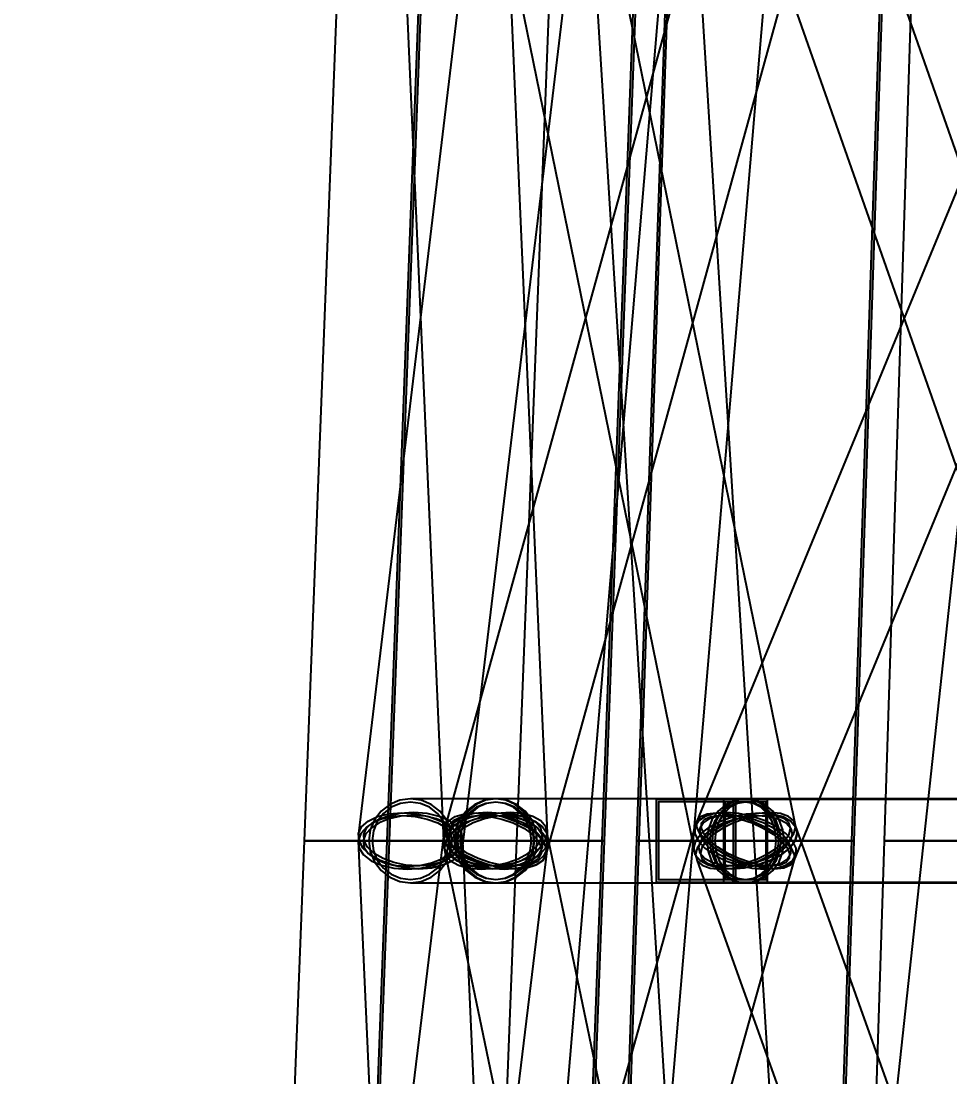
# Model space of a CAD drawing. Header units: millimetres. Extents: x -123812 to 252100, y -3000 to 639000.
# Drawn here: x -13997 to -9498, y 413857 to 418969 of the extents above; entities that cross this region are included whole.
import ezdxf

# ---------------------------------------------------------------- set-up
doc = ezdxf.new("R2010")
doc.units = ezdxf.units.MM
doc.layers.add('D-STR-DIM', color=7, linetype='Continuous', lineweight=13)
doc.layers.add('D-STR-STRC', color=7, linetype='Continuous', lineweight=25)
doc.styles.add('OpenSansCondensed-Light', font='OpenSansCondensed-Light.ttf')
doc.styles.add('TOWER_UNICODE', font='Arial Unicode.ttf')
doc.dimstyles.new('EZDXF', dxfattribs={"dimtxt": 0.25, "dimasz": 0.175, "dimexe": 0.375, "dimexo": 0.125, "dimgap": 0.1, "dimtad": 1, "dimlfac": 100, "dimzin": 12, "dimdsep": 46, "dimtxsty": 'OpenSansCondensed-Light', "dimblk": 'ARCHTICK', "dimcen": 2.5, "dimazin": 3, "dimtfac": 0.5, "dimtmove": 2, "dimatfit": 3})

# ---------------------------------------------------------------- blocks, each defined once
blk = doc.blocks.new('_ARCHTICK')
at = {"color": 0, "linetype": 'BYBLOCK', "const_width": 0.15}
blk.add_lwpolyline([(-0.5, -0.5), (0.5, 0.5)], dxfattribs=at)

msp = doc.modelspace()

# ---------------------------------------------------------------- linework, layer by layer
at = {"layer": 'D-STR-STRC'}
for points in [[(-8541.4, 425027.2), (-11246.2, 400027.2), (-11237.6, 400021.1), (-11212.4, 400013.7), (-11172.3, 400005.3), (-11120, 399996.5), (-11059.1, 399988), (-10993.7, 399980.3), (-10928.4, 399974), (-10867.4, 399969.4), (-10815.1, 399966.9), (-10775, 399966.6), (-10749.8, 399968.7), (-10741.2, 399972.8), (-8036.3, 424972.8)], [(-10404.9, 425021.1), (-12515, 400021.1), (-12506.4, 400013.7), (-12481.1, 400005.3), (-12440.9, 399996.5), (-12388.4, 399988), (-12327.4, 399980.3), (-12261.9, 399974), (-12196.4, 399969.4), (-12135.3, 399966.9), (-12082.9, 399966.6), (-12042.7, 399968.7), (-12017.4, 399972.8), (-12008.8, 399978.9), (-9898.6, 424978.9)], [(-11576.3, 424984.4), (-10020.1, 399984.4), (-10011.4, 399978.1), (-9986.1, 399973.3), (-9945.8, 399970.3), (-9893.3, 399969.4), (-9832.2, 399970.5), (-9766.6, 399973.7), (-9700.9, 399978.6), (-9639.8, 399985), (-9587.3, 399992.4), (-9547, 400000.4), (-9521.7, 400008.3), (-9513, 400015.6), (-11069.3, 425015.6)], [(-10565, 420067.6), (-11943.3, 415067.6), (-11943.3, 415035), (-11926.7, 415000), (-11894.5, 414965), (-11848.9, 414932.4), (-11793.1, 414904.4), (-11730.9, 414883), (-11666.4, 414869.5), (-11604.1, 414864.8), (-11548.2, 414869.5), (-11502.6, 414883), (-11470.3, 414904.4), (-11453.6, 414932.4), (-10075.3, 419932.4)], [(-8661.7, 420095.6), (-10723.8, 415095.6), (-10725.1, 415067.6), (-10710.2, 415035), (-10680.2, 415000), (-10637.1, 414965), (-10583.9, 414932.4), (-10524.2, 414904.4), (-10462.1, 414883), (-10401.8, 414869.5), (-10347.4, 414864.8), (-10302.6, 414869.5), (-10270.5, 414883), (-10253.2, 414904.4), (-8191, 419904.4)], [(-10554.1, 419904.4), (-8797.8, 414904.4), (-8773.3, 414883), (-8734.5, 414869.5), (-8684.1, 414864.8), (-8625.4, 414869.5), (-8562.6, 414883), (-8499.9, 414904.4), (-8441.6, 414932.4), (-8391.5, 414965), (-8353.2, 415000), (-8329.3, 415035), (-8321.3, 415067.6), (-8329.9, 415095.6), (-10086.2, 420095.6)], [(-11762.1, 420035), (-12362.6, 415035), (-12360.4, 415000), (-12341.3, 414965), (-12306.5, 414932.4), (-12258.3, 414904.4), (-12200.2, 414883), (-12135.9, 414869.5), (-12070, 414864.8), (-12006.9, 414869.5), (-11950.9, 414883), (-11905.8, 414904.4), (-11874.6, 414932.4), (-11859.7, 414965), (-11259.2, 419965)], [(-11760.7, 419965), (-10738.6, 414965), (-10731.5, 414932.4), (-10707.8, 414904.4), (-10669.2, 414883), (-10618.3, 414869.5), (-10558.5, 414864.8), (-10493.9, 414869.5), (-10429, 414883), (-10368.2, 414904.4), (-10315.5, 414932.4), (-10274.6, 414965), (-10248.3, 415000), (-10238.4, 415035), (-11260.5, 420035)], [(-12170.1, 420000), (-11951.8, 415000), (-11947.1, 414965), (-11925.3, 414932.4), (-11888.2, 414904.4), (-11838.1, 414883), (-11778.4, 414869.5), (-11713.4, 414864.8), (-11647.3, 414869.5), (-11584.7, 414883), (-11529.8, 414904.4), (-11486.5, 414932.4), (-11457.5, 414965), (-11445, 415000), (-11663.3, 420000)], [(-8563.8, 415203.2), (-10488.5, 415203.2), (-10530.3, 415196.3), (-10569.1, 415176), (-10602.5, 415143.7), (-10628.1, 415101.6), (-10644.2, 415052.6), (-10649.7, 415000), (-10644.2, 414947.4), (-10628.1, 414898.4), (-10602.5, 414856.3), (-10569.1, 414824), (-10530.3, 414803.7), (-10488.5, 414796.8), (-8563.8, 414796.8)], [(-8563.8, 415203.2), (-10488.5, 415203.2), (-10530.3, 415196.3), (-10569.1, 415176), (-10602.5, 415143.7), (-10628.1, 415101.6), (-10644.2, 415052.6), (-10649.7, 415000), (-10644.2, 414947.4), (-10628.1, 414898.4), (-10602.5, 414856.3), (-10569.1, 414824), (-10530.3, 414803.7), (-10488.5, 414796.8), (-8563.8, 414796.8)], [(-12054.2, 409964.6), (-11447, 414964.6), (-11449.1, 415000), (-11468.1, 415035.4), (-11502.8, 415068.4), (-11550.9, 415096.7), (-11609, 415118.4), (-11673.2, 415132), (-11739.1, 415136.7), (-11802.3, 415132), (-11858.4, 415118.4), (-11903.5, 415096.7), (-11934.7, 415068.4), (-11949.8, 415035.4), (-12557, 410035.4)], [(-11632.9, 410000), (-11857.7, 415000), (-11862.5, 415035.4), (-11884.1, 415068.4), (-11921.3, 415096.7), (-11971.4, 415118.4), (-12031, 415132), (-12096, 415136.7), (-12162.1, 415132), (-12224.7, 415118.4), (-12279.6, 415096.7), (-12323, 415068.4), (-12351.9, 415035.4), (-12364.5, 415000), (-12139.6, 410000)], [(-11641.6, 409931.6), (-10243.9, 414931.6), (-10243.7, 414964.6), (-10260.2, 415000), (-10292.2, 415035.4), (-10337.6, 415068.4), (-10393.3, 415096.7), (-10455.5, 415118.4), (-10519.9, 415132), (-10582.2, 415136.7), (-10638.2, 415132), (-10683.9, 415118.4), (-10716.3, 415096.7), (-10733.2, 415068.4), (-12130.9, 410068.4)], [(-10406.9, 410035.4), (-11448.4, 415035.4), (-11455.6, 415068.4), (-11479.3, 415096.7), (-11517.9, 415118.4), (-11568.8, 415132), (-11628.6, 415136.7), (-11693.1, 415132), (-11758, 415118.4), (-11818.8, 415096.7), (-11871.5, 415068.4), (-11912.3, 415035.4), (-11938.5, 415000), (-11948.4, 414964.6), (-10906.9, 409964.6)], [(-8467.8, 410096.7), (-10255, 415096.7), (-10279.5, 415118.4), (-10318.3, 415132), (-10368.7, 415136.7), (-10427.3, 415132), (-10490, 415118.4), (-10552.6, 415096.7), (-10610.9, 415068.4), (-10660.8, 415035.4), (-10699, 415000), (-10722.9, 414964.6), (-10730.7, 414931.6), (-10722.1, 414903.3), (-8934.9, 409903.3)]]:
    msp.add_lwpolyline(points, dxfattribs=at)
for points in [[(-12626.8, 415000), (-11595.4, 415000), (-11401.4, 420000), (-12431.9, 420000)], [(-12225.4, 415000), (-11171.5, 415000), (-10984.8, 420000), (-12036.4, 420000)], [(-12214.1, 415000), (-11182.7, 415000), (-10995.4, 420000), (-12025.9, 420000)], [(-11015.5, 415000), (-9961.6, 415000), (-9794.4, 420000), (-10845.9, 420000)], [(-11004.2, 415000), (-9972.8, 415000), (-9804.9, 420000), (-10835.4, 420000)], [(-9817.4, 415000), (-8763.5, 415000), (-8606, 420000), (-9657.5, 420000)], [(-12312.6, 415000), (-12305.7, 414947.4), (-12285.6, 414898.4), (-12253.6, 414856.3), (-12211.8, 414824), (-12163.3, 414803.7), (-12111.1, 414796.8), (-11698.4, 414796.8), (-11646.3, 414803.7), (-11597.7, 414824), (-11556, 414856.3), (-11524, 414898.4), (-11503.8, 414947.4), (-11497, 415000), (-11503.8, 415052.6), (-11524, 415101.6), (-11556, 415143.7), (-11597.7, 415176), (-11646.3, 415196.3), (-11698.4, 415203.2), (-12111.1, 415203.2), (-12163.3, 415196.3), (-12211.8, 415176), (-12253.6, 415143.7), (-12285.6, 415101.6), (-12305.7, 415052.6)], [(-12312.6, 415000), (-12305.7, 414947.4), (-12285.6, 414898.4), (-12253.6, 414856.3), (-12211.8, 414824), (-12163.3, 414803.7), (-12111.1, 414796.8), (-12059, 414803.7), (-12010.4, 414824), (-11968.7, 414856.3), (-11936.6, 414898.4), (-11916.5, 414947.4), (-11909.6, 415000), (-11916.5, 415052.6), (-11936.6, 415101.6), (-11968.7, 415143.7), (-12010.4, 415176), (-12059, 415196.3), (-12111.1, 415203.2), (-12163.3, 415196.3), (-12211.8, 415176), (-12253.6, 415143.7), (-12285.6, 415101.6), (-12305.7, 415052.6)], [(-12312.6, 415000), (-12305.7, 414947.4), (-12285.6, 414898.4), (-12253.6, 414856.3), (-12211.8, 414824), (-12163.3, 414803.7), (-12111.1, 414796.8), (-11698.4, 414796.8), (-11646.3, 414803.7), (-11597.7, 414824), (-11556, 414856.3), (-11524, 414898.4), (-11503.8, 414947.4), (-11497, 415000), (-11503.8, 415052.6), (-11524, 415101.6), (-11556, 415143.7), (-11597.7, 415176), (-11646.3, 415196.3), (-11698.4, 415203.2), (-12111.1, 415203.2), (-12163.3, 415196.3), (-12211.8, 415176), (-12253.6, 415143.7), (-12285.6, 415101.6), (-12305.7, 415052.6)], [(-12312.6, 415000), (-12305.7, 414947.4), (-12285.6, 414898.4), (-12253.6, 414856.3), (-12211.8, 414824), (-12163.3, 414803.7), (-12111.1, 414796.8), (-12059, 414803.7), (-12010.4, 414824), (-11968.7, 414856.3), (-11936.6, 414898.4), (-11916.5, 414947.4), (-11909.6, 415000), (-11916.5, 415052.6), (-11936.6, 415101.6), (-11968.7, 415143.7), (-12010.4, 415176), (-12059, 415196.3), (-12111.1, 415203.2), (-12163.3, 415196.3), (-12211.8, 415176), (-12253.6, 415143.7), (-12285.6, 415101.6), (-12305.7, 415052.6)], [(-12296.7, 415000), (-12290.4, 414951.5), (-12271.8, 414906.4), (-12242.3, 414867.6), (-12203.9, 414837.9), (-12159.1, 414819.2), (-12111.1, 414812.8), (-12063.1, 414819.2), (-12018.3, 414837.9), (-11979.9, 414867.6), (-11950.4, 414906.4), (-11931.8, 414951.5), (-11925.5, 415000), (-11931.8, 415048.5), (-11950.4, 415093.6), (-11979.9, 415132.4), (-12018.3, 415162.1), (-12063.1, 415180.8), (-12111.1, 415187.2), (-12159.1, 415180.8), (-12203.9, 415162.1), (-12242.3, 415132.4), (-12271.8, 415093.6), (-12290.4, 415048.5)], [(-12296.7, 415000), (-12290.4, 414951.5), (-12271.8, 414906.4), (-12242.3, 414867.6), (-12203.9, 414837.9), (-12159.1, 414819.2), (-12111.1, 414812.8), (-12063.1, 414819.2), (-12018.3, 414837.9), (-11979.9, 414867.6), (-11950.4, 414906.4), (-11931.8, 414951.5), (-11925.5, 415000), (-11931.8, 415048.5), (-11950.4, 415093.6), (-11979.9, 415132.4), (-12018.3, 415162.1), (-12063.1, 415180.8), (-12111.1, 415187.2), (-12159.1, 415180.8), (-12203.9, 415162.1), (-12242.3, 415132.4), (-12271.8, 415093.6), (-12290.4, 415048.5)], [(-11899.9, 415000), (-11893, 414947.4), (-11872.9, 414898.4), (-11840.9, 414856.3), (-11799.2, 414824), (-11750.6, 414803.7), (-11698.4, 414796.8), (-11646.3, 414803.7), (-11597.7, 414824), (-11556, 414856.3), (-11524, 414898.4), (-11503.8, 414947.4), (-11497, 415000), (-11503.8, 415052.6), (-11524, 415101.6), (-11556, 415143.7), (-11597.7, 415176), (-11646.3, 415196.3), (-11698.4, 415203.2), (-11750.6, 415196.3), (-11799.2, 415176), (-11840.9, 415143.7), (-11872.9, 415101.6), (-11893, 415052.6)], [(-11899.9, 415000), (-11893, 414947.4), (-11872.9, 414898.4), (-11840.9, 414856.3), (-11799.2, 414824), (-11750.6, 414803.7), (-11698.4, 414796.8), (-11646.3, 414803.7), (-11597.7, 414824), (-11556, 414856.3), (-11524, 414898.4), (-11503.8, 414947.4), (-11497, 415000), (-11503.8, 415052.6), (-11524, 415101.6), (-11556, 415143.7), (-11597.7, 415176), (-11646.3, 415196.3), (-11698.4, 415203.2), (-11750.6, 415196.3), (-11799.2, 415176), (-11840.9, 415143.7), (-11872.9, 415101.6), (-11893, 415052.6)], [(-11886.2, 415000), (-11879.8, 414947.4), (-11861, 414898.4), (-11831.2, 414856.3), (-11792.3, 414824), (-11747, 414803.7), (-11698.4, 414796.8), (-10488.5, 414796.8), (-10439.9, 414803.7), (-10394.7, 414824), (-10355.8, 414856.3), (-10325.9, 414898.4), (-10307.2, 414947.4), (-10300.8, 415000), (-10307.2, 415052.6), (-10325.9, 415101.6), (-10355.8, 415143.7), (-10394.7, 415176), (-10439.9, 415196.3), (-10488.5, 415203.2), (-11698.4, 415203.2), (-11747, 415196.3), (-11792.3, 415176), (-11831.2, 415143.7), (-11861, 415101.6), (-11879.8, 415052.6)], [(-11886.2, 415000), (-11879.8, 414947.4), (-11861, 414898.4), (-11831.2, 414856.3), (-11792.3, 414824), (-11747, 414803.7), (-11698.4, 414796.8), (-11649.8, 414803.7), (-11604.6, 414824), (-11565.7, 414856.3), (-11535.9, 414898.4), (-11517.1, 414947.4), (-11510.7, 415000), (-11517.1, 415052.6), (-11535.9, 415101.6), (-11565.7, 415143.7), (-11604.6, 415176), (-11649.8, 415196.3), (-11698.4, 415203.2), (-11747, 415196.3), (-11792.3, 415176), (-11831.2, 415143.7), (-11861, 415101.6), (-11879.8, 415052.6)], [(-11886.2, 415000), (-11879.8, 414947.4), (-11861, 414898.4), (-11831.2, 414856.3), (-11792.3, 414824), (-11747, 414803.7), (-11698.4, 414796.8), (-10488.5, 414796.8), (-10439.9, 414803.7), (-10394.7, 414824), (-10355.8, 414856.3), (-10325.9, 414898.4), (-10307.2, 414947.4), (-10300.8, 415000), (-10307.2, 415052.6), (-10325.9, 415101.6), (-10355.8, 415143.7), (-10394.7, 415176), (-10439.9, 415196.3), (-10488.5, 415203.2), (-11698.4, 415203.2), (-11747, 415196.3), (-11792.3, 415176), (-11831.2, 415143.7), (-11861, 415101.6), (-11879.8, 415052.6)], [(-11886.2, 415000), (-11879.8, 414947.4), (-11861, 414898.4), (-11831.2, 414856.3), (-11792.3, 414824), (-11747, 414803.7), (-11698.4, 414796.8), (-11649.8, 414803.7), (-11604.6, 414824), (-11565.7, 414856.3), (-11535.9, 414898.4), (-11517.1, 414947.4), (-11510.7, 415000), (-11517.1, 415052.6), (-11535.9, 415101.6), (-11565.7, 415143.7), (-11604.6, 415176), (-11649.8, 415196.3), (-11698.4, 415203.2), (-11747, 415196.3), (-11792.3, 415176), (-11831.2, 415143.7), (-11861, 415101.6), (-11879.8, 415052.6)], [(-11884, 415000), (-11877.7, 414951.5), (-11859.2, 414906.4), (-11829.7, 414867.6), (-11791.2, 414837.9), (-11746.5, 414819.2), (-11698.4, 414812.8), (-11650.4, 414819.2), (-11605.6, 414837.9), (-11567.2, 414867.6), (-11537.7, 414906.4), (-11519.2, 414951.5), (-11512.8, 415000), (-11519.2, 415048.5), (-11537.7, 415093.6), (-11567.2, 415132.4), (-11605.6, 415162.1), (-11650.4, 415180.8), (-11698.4, 415187.2), (-11746.5, 415180.8), (-11791.2, 415162.1), (-11829.7, 415132.4), (-11859.2, 415093.6), (-11877.7, 415048.5)], [(-11884, 415000), (-11877.7, 414951.5), (-11859.2, 414906.4), (-11829.7, 414867.6), (-11791.2, 414837.9), (-11746.5, 414819.2), (-11698.4, 414812.8), (-11650.4, 414819.2), (-11605.6, 414837.9), (-11567.2, 414867.6), (-11537.7, 414906.4), (-11519.2, 414951.5), (-11512.8, 415000), (-11519.2, 415048.5), (-11537.7, 415093.6), (-11567.2, 415132.4), (-11605.6, 415162.1), (-11650.4, 415180.8), (-11698.4, 415187.2), (-11746.5, 415180.8), (-11791.2, 415162.1), (-11829.7, 415132.4), (-11859.2, 415093.6), (-11877.7, 415048.5)], [(-11871.4, 415000), (-11865.5, 414951.5), (-11848.2, 414906.4), (-11820.7, 414867.6), (-11784.9, 414837.9), (-11743.2, 414819.2), (-11698.4, 414812.8), (-11653.7, 414819.2), (-11612, 414837.9), (-11576.1, 414867.6), (-11548.7, 414906.4), (-11531.4, 414951.5), (-11525.5, 415000), (-11531.4, 415048.5), (-11548.7, 415093.6), (-11576.1, 415132.4), (-11612, 415162.1), (-11653.7, 415180.8), (-11698.4, 415187.2), (-11743.2, 415180.8), (-11784.9, 415162.1), (-11820.7, 415132.4), (-11848.2, 415093.6), (-11865.5, 415048.5)], [(-11871.4, 415000), (-11865.5, 414951.5), (-11848.2, 414906.4), (-11820.7, 414867.6), (-11784.9, 414837.9), (-11743.2, 414819.2), (-11698.4, 414812.8), (-11653.7, 414819.2), (-11612, 414837.9), (-11576.1, 414867.6), (-11548.7, 414906.4), (-11531.4, 414951.5), (-11525.5, 415000), (-11531.4, 415048.5), (-11548.7, 415093.6), (-11576.1, 415132.4), (-11612, 415162.1), (-11653.7, 415180.8), (-11698.4, 415187.2), (-11743.2, 415180.8), (-11784.9, 415162.1), (-11820.7, 415132.4), (-11848.2, 415093.6), (-11865.5, 415048.5)], [(-10920.9, 414800), (-9097.2, 414800), (-9097.2, 415200), (-10920.9, 415200)], [(-10534.5, 415200), (-10920.9, 415200), (-10920.9, 414800), (-10534.5, 414800)], [(-10920.9, 414800), (-9097.2, 414800), (-9097.2, 415200), (-10920.9, 415200)], [(-10534.5, 415200), (-10920.9, 415200), (-10920.9, 414800), (-10534.5, 414800)], [(-10546.1, 415188), (-10909.3, 415188), (-10909.3, 414812), (-10546.1, 414812)], [(-10546.1, 415188), (-10909.3, 415188), (-10909.3, 414812), (-10546.1, 414812)], [(-10676.3, 415000), (-10669.9, 414947.4), (-10651.1, 414898.4), (-10621.3, 414856.3), (-10582.4, 414824), (-10537.1, 414803.7), (-10488.5, 414796.8), (-10439.9, 414803.7), (-10394.7, 414824), (-10355.8, 414856.3), (-10325.9, 414898.4), (-10307.2, 414947.4), (-10300.8, 415000), (-10307.2, 415052.6), (-10325.9, 415101.6), (-10355.8, 415143.7), (-10394.7, 415176), (-10439.9, 415196.3), (-10488.5, 415203.2), (-10537.1, 415196.3), (-10582.4, 415176), (-10621.3, 415143.7), (-10651.1, 415101.6), (-10669.9, 415052.6)], [(-10676.3, 415000), (-10669.9, 414947.4), (-10651.1, 414898.4), (-10621.3, 414856.3), (-10582.4, 414824), (-10537.1, 414803.7), (-10488.5, 414796.8), (-10439.9, 414803.7), (-10394.7, 414824), (-10355.8, 414856.3), (-10325.9, 414898.4), (-10307.2, 414947.4), (-10300.8, 415000), (-10307.2, 415052.6), (-10325.9, 415101.6), (-10355.8, 415143.7), (-10394.7, 415176), (-10439.9, 415196.3), (-10488.5, 415203.2), (-10537.1, 415196.3), (-10582.4, 415176), (-10621.3, 415143.7), (-10651.1, 415101.6), (-10669.9, 415052.6)], [(-10661.5, 415000), (-10655.6, 414951.5), (-10638.3, 414906.4), (-10610.8, 414867.6), (-10575, 414837.9), (-10533.3, 414819.2), (-10488.5, 414812.8), (-10443.8, 414819.2), (-10402.1, 414837.9), (-10366.2, 414867.6), (-10338.8, 414906.4), (-10321.5, 414951.5), (-10315.6, 415000), (-10321.5, 415048.5), (-10338.8, 415093.6), (-10366.2, 415132.4), (-10402.1, 415162.1), (-10443.8, 415180.8), (-10488.5, 415187.2), (-10533.3, 415180.8), (-10575, 415162.1), (-10610.8, 415132.4), (-10638.3, 415093.6), (-10655.6, 415048.5)], [(-10661.5, 415000), (-10655.6, 414951.5), (-10638.3, 414906.4), (-10610.8, 414867.6), (-10575, 414837.9), (-10533.3, 414819.2), (-10488.5, 414812.8), (-10443.8, 414819.2), (-10402.1, 414837.9), (-10366.2, 414867.6), (-10338.8, 414906.4), (-10321.5, 414951.5), (-10315.6, 415000), (-10321.5, 415048.5), (-10338.8, 415093.6), (-10366.2, 415132.4), (-10402.1, 415162.1), (-10443.8, 415180.8), (-10488.5, 415187.2), (-10533.3, 415180.8), (-10575, 415162.1), (-10610.8, 415132.4), (-10638.3, 415093.6), (-10655.6, 415048.5)], [(-10649.7, 415000), (-10644.2, 414947.4), (-10628.1, 414898.4), (-10602.5, 414856.3), (-10569.1, 414824), (-10530.3, 414803.7), (-10488.5, 414796.8), (-10446.8, 414803.7), (-10407.9, 414824), (-10374.5, 414856.3), (-10348.9, 414898.4), (-10332.8, 414947.4), (-10327.3, 415000), (-10332.8, 415052.6), (-10348.9, 415101.6), (-10374.5, 415143.7), (-10407.9, 415176), (-10446.8, 415196.3), (-10488.5, 415203.2), (-10530.3, 415196.3), (-10569.1, 415176), (-10602.5, 415143.7), (-10628.1, 415101.6), (-10644.2, 415052.6)], [(-10649.7, 415000), (-10644.2, 414947.4), (-10628.1, 414898.4), (-10602.5, 414856.3), (-10569.1, 414824), (-10530.3, 414803.7), (-10488.5, 414796.8), (-10446.8, 414803.7), (-10407.9, 414824), (-10374.5, 414856.3), (-10348.9, 414898.4), (-10332.8, 414947.4), (-10327.3, 415000), (-10332.8, 415052.6), (-10348.9, 415101.6), (-10374.5, 415143.7), (-10407.9, 415176), (-10446.8, 415196.3), (-10488.5, 415203.2), (-10530.3, 415196.3), (-10569.1, 415176), (-10602.5, 415143.7), (-10628.1, 415101.6), (-10644.2, 415052.6)], [(-10637, 415000), (-10632, 414951.5), (-10617.1, 414906.4), (-10593.5, 414867.6), (-10562.8, 414837.9), (-10527, 414819.2), (-10488.5, 414812.8), (-10450.1, 414819.2), (-10414.3, 414837.9), (-10383.5, 414867.6), (-10359.9, 414906.4), (-10345.1, 414951.5), (-10340, 415000), (-10345.1, 415048.5), (-10359.9, 415093.6), (-10383.5, 415132.4), (-10414.3, 415162.1), (-10450.1, 415180.8), (-10488.5, 415187.2), (-10527, 415180.8), (-10562.8, 415162.1), (-10593.5, 415132.4), (-10617.1, 415093.6), (-10632, 415048.5)], [(-10637, 415000), (-10632, 414951.5), (-10617.1, 414906.4), (-10593.5, 414867.6), (-10562.8, 414837.9), (-10527, 414819.2), (-10488.5, 414812.8), (-10450.1, 414819.2), (-10414.3, 414837.9), (-10383.5, 414867.6), (-10359.9, 414906.4), (-10345.1, 414951.5), (-10340, 415000), (-10345.1, 415048.5), (-10359.9, 415093.6), (-10383.5, 415132.4), (-10414.3, 415162.1), (-10450.1, 415180.8), (-10488.5, 415187.2), (-10527, 415180.8), (-10562.8, 415162.1), (-10593.5, 415132.4), (-10617.1, 415093.6), (-10632, 415048.5)], [(-10595.3, 414800), (-5257.1, 414800), (-5257.1, 415200), (-10595.3, 415200)], [(-10381.8, 415200), (-10595.3, 415200), (-10595.3, 414800), (-10381.8, 414800)], [(-10388.2, 415188), (-10588.9, 415188), (-10588.9, 414812), (-10388.2, 414812)], [(-12364.5, 415000), (-12359.7, 414964.6), (-12338.1, 414931.6), (-12300.9, 414903.3), (-12250.9, 414881.6), (-12191.3, 414868), (-12126.2, 414863.3), (-12060.1, 414868), (-11997.5, 414881.6), (-11942.6, 414903.3), (-11899.2, 414931.6), (-11870.3, 414964.6), (-11857.7, 415000), (-11862.5, 415035.4), (-11884.1, 415068.4), (-11921.3, 415096.7), (-11971.4, 415118.4), (-12031, 415132), (-12096, 415136.7), (-12162.1, 415132), (-12224.7, 415118.4), (-12279.6, 415096.7), (-12323, 415068.4), (-12351.9, 415035.4)], [(-11861.8, 415000), (-11859.7, 414965), (-11874.6, 414932.4), (-11905.8, 414904.4), (-11950.9, 414883), (-12006.9, 414869.5), (-12070, 414864.8), (-12135.9, 414869.5), (-12200.2, 414883), (-12258.3, 414904.4), (-12306.5, 414932.4), (-12341.3, 414965), (-12360.4, 415000), (-12362.6, 415035), (-12347.6, 415067.6), (-12316.5, 415095.6), (-12271.4, 415117), (-12215.3, 415130.5), (-12152.2, 415135.2), (-12086.3, 415130.5), (-12022, 415117), (-11963.9, 415095.6), (-11915.7, 415067.6), (-11880.9, 415035)], [(-12339.5, 415000), (-12335.3, 414968.1), (-12315.7, 414938.4), (-12282.2, 414912.9), (-12237.1, 414893.3), (-12183.4, 414881), (-12124.7, 414876.8), (-12065.1, 414881), (-12008.7, 414893.3), (-11959.2, 414912.9), (-11920.1, 414938.4), (-11894, 414968.1), (-11882.7, 415000), (-11886.9, 415031.9), (-11906.5, 415061.6), (-11940, 415087.1), (-11985.1, 415106.7), (-12038.9, 415119), (-12097.5, 415123.2), (-12157.1, 415119), (-12213.6, 415106.7), (-12263, 415087.1), (-12302.1, 415061.6), (-12328.2, 415031.9)], [(-11886.3, 415000), (-11884.4, 414968.5), (-11897.9, 414939.1), (-11926, 414913.8), (-11966.6, 414894.5), (-12017.1, 414882.3), (-12074.1, 414878.2), (-12133.5, 414882.3), (-12191.4, 414894.5), (-12243.9, 414913.8), (-12287.2, 414939.1), (-12318.6, 414968.5), (-12335.9, 415000), (-12337.8, 415031.5), (-12324.3, 415060.9), (-12296.3, 415086.2), (-12255.6, 415105.5), (-12205.1, 415117.7), (-12148.2, 415121.8), (-12088.7, 415117.7), (-12030.8, 415105.5), (-11978.4, 415086.2), (-11935, 415060.9), (-11903.6, 415031.5)], [(-11445, 415000), (-11457.5, 414965), (-11486.5, 414932.4), (-11529.8, 414904.4), (-11584.7, 414883), (-11647.3, 414869.5), (-11713.4, 414864.8), (-11778.4, 414869.5), (-11838.1, 414883), (-11888.2, 414904.4), (-11925.3, 414932.4), (-11947.1, 414965), (-11951.8, 415000), (-11939.3, 415035), (-11910.4, 415067.6), (-11867, 415095.6), (-11812.2, 415117), (-11749.6, 415130.5), (-11683.5, 415135.2), (-11618.4, 415130.5), (-11558.8, 415117), (-11508.7, 415095.6), (-11471.5, 415067.6), (-11449.8, 415035)], [(-11947.8, 415000), (-11928.8, 414964.6), (-11894, 414931.6), (-11846, 414903.3), (-11787.9, 414881.6), (-11723.7, 414868), (-11657.7, 414863.3), (-11594.6, 414868), (-11538.5, 414881.6), (-11493.3, 414903.3), (-11462.1, 414931.6), (-11447, 414964.6), (-11449.1, 415000), (-11468.1, 415035.4), (-11502.8, 415068.4), (-11550.9, 415096.7), (-11609, 415118.4), (-11673.2, 415132), (-11739.1, 415136.7), (-11802.3, 415132), (-11858.4, 415118.4), (-11903.5, 415096.7), (-11934.7, 415068.4), (-11949.8, 415035.4)], [(-11938.5, 415000), (-11948.4, 414964.6), (-11941.3, 414931.6), (-11917.6, 414903.3), (-11879, 414881.6), (-11828, 414868), (-11768.3, 414863.3), (-11703.7, 414868), (-11638.9, 414881.6), (-11578, 414903.3), (-11525.4, 414931.6), (-11484.6, 414964.6), (-11458.3, 415000), (-11448.4, 415035.4), (-11455.6, 415068.4), (-11479.3, 415096.7), (-11517.9, 415118.4), (-11568.8, 415132), (-11628.6, 415136.7), (-11693.1, 415132), (-11758, 415118.4), (-11818.8, 415096.7), (-11871.5, 415068.4), (-11912.3, 415035.4)], [(-11470.2, 415000), (-11453.5, 414965), (-11453.6, 414932.4), (-11470.3, 414904.4), (-11502.6, 414883), (-11548.2, 414869.5), (-11604.1, 414864.8), (-11666.4, 414869.5), (-11730.9, 414883), (-11793.1, 414904.4), (-11848.9, 414932.4), (-11894.5, 414965), (-11926.7, 415000), (-11943.3, 415035), (-11943.3, 415067.6), (-11926.5, 415095.6), (-11894.3, 415117), (-11848.6, 415130.5), (-11792.8, 415135.2), (-11730.5, 415130.5), (-11666, 415117), (-11603.7, 415095.6), (-11547.9, 415067.6), (-11502.4, 415035)], [(-11470, 415000), (-11481.3, 414968.5), (-11507.3, 414939.1), (-11546.4, 414913.8), (-11595.9, 414894.5), (-11652.3, 414882.3), (-11711.9, 414878.2), (-11770.6, 414882.3), (-11824.3, 414894.5), (-11869.5, 414913.8), (-11903, 414939.1), (-11922.6, 414968.5), (-11926.9, 415000), (-11915.6, 415031.5), (-11889.5, 415060.9), (-11850.4, 415086.2), (-11801, 415105.5), (-11744.6, 415117.7), (-11685, 415121.8), (-11626.3, 415117.7), (-11572.5, 415105.5), (-11527.4, 415086.2), (-11493.9, 415060.9), (-11474.3, 415031.5)], [(-11923.3, 415000), (-11906.1, 414968.1), (-11874.8, 414938.4), (-11831.5, 414912.9), (-11779.1, 414893.3), (-11721.2, 414881), (-11661.7, 414876.8), (-11604.8, 414881), (-11554.2, 414893.3), (-11513.5, 414912.9), (-11485.4, 414938.4), (-11471.8, 414968.1), (-11473.6, 415000), (-11490.8, 415031.9), (-11522.1, 415061.6), (-11565.4, 415087.1), (-11617.8, 415106.7), (-11675.7, 415119), (-11735.1, 415123.2), (-11792.1, 415119), (-11842.6, 415106.7), (-11883.4, 415087.1), (-11911.5, 415061.6), (-11925.1, 415031.9)], [(-11914.9, 415000), (-11923.8, 414968.1), (-11917.4, 414938.4), (-11896, 414912.9), (-11861.2, 414893.3), (-11815.3, 414881), (-11761.4, 414876.8), (-11703.2, 414881), (-11644.7, 414893.3), (-11589.9, 414912.9), (-11542.4, 414938.4), (-11505.6, 414968.1), (-11482, 415000), (-11473, 415031.9), (-11479.5, 415061.6), (-11500.8, 415087.1), (-11535.7, 415106.7), (-11581.6, 415119), (-11635.5, 415123.2), (-11693.6, 415119), (-11752.1, 415106.7), (-11807, 415087.1), (-11854.4, 415061.6), (-11891.2, 415031.9)], [(-11492.6, 415000), (-11477.6, 414968.5), (-11477.7, 414939.1), (-11492.8, 414913.8), (-11521.9, 414894.5), (-11563, 414882.3), (-11613.4, 414878.2), (-11669.5, 414882.3), (-11727.7, 414894.5), (-11783.8, 414913.8), (-11834.1, 414939.1), (-11875.2, 414968.5), (-11904.2, 415000), (-11919.2, 415031.5), (-11919.2, 415060.9), (-11904.1, 415086.2), (-11875, 415105.5), (-11833.8, 415117.7), (-11783.5, 415121.8), (-11727.3, 415117.7), (-11669.2, 415105.5), (-11613.1, 415086.2), (-11562.7, 415060.9), (-11521.7, 415031.5)], [(-10248.3, 415000), (-10274.6, 414965), (-10315.5, 414932.4), (-10368.2, 414904.4), (-10429, 414883), (-10493.9, 414869.5), (-10558.5, 414864.8), (-10618.3, 414869.5), (-10669.2, 414883), (-10707.8, 414904.4), (-10731.5, 414932.4), (-10738.6, 414965), (-10728.7, 415000), (-10702.4, 415035), (-10661.6, 415067.6), (-10608.9, 415095.6), (-10548, 415117), (-10483.1, 415130.5), (-10418.6, 415135.2), (-10358.8, 415130.5), (-10307.9, 415117), (-10269.2, 415095.6), (-10245.5, 415067.6), (-10238.4, 415035)], [(-10716.9, 415000), (-10684.9, 414964.6), (-10639.4, 414931.6), (-10583.7, 414903.3), (-10521.6, 414881.6), (-10457.1, 414868), (-10394.8, 414863.3), (-10338.9, 414868), (-10293.2, 414881.6), (-10260.8, 414903.3), (-10243.9, 414931.6), (-10243.7, 414964.6), (-10260.2, 415000), (-10292.2, 415035.4), (-10337.6, 415068.4), (-10393.3, 415096.7), (-10455.5, 415118.4), (-10519.9, 415132), (-10582.2, 415136.7), (-10638.2, 415132), (-10683.9, 415118.4), (-10716.3, 415096.7), (-10733.2, 415068.4), (-10733.4, 415035.4)], [(-10699, 415000), (-10722.9, 414964.6), (-10730.7, 414931.6), (-10722.1, 414903.3), (-10697.5, 414881.6), (-10658.8, 414868), (-10608.4, 414863.3), (-10549.8, 414868), (-10487.1, 414881.6), (-10424.4, 414903.3), (-10366.2, 414931.6), (-10316.2, 414964.6), (-10278, 415000), (-10254.2, 415035.4), (-10246.3, 415068.4), (-10255, 415096.7), (-10279.5, 415118.4), (-10318.3, 415132), (-10368.7, 415136.7), (-10427.3, 415132), (-10490, 415118.4), (-10552.6, 415096.7), (-10610.9, 415068.4), (-10660.8, 415035.4)], [(-10296.9, 415000), (-10266.9, 414965), (-10252, 414932.4), (-10253.2, 414904.4), (-10270.5, 414883), (-10302.6, 414869.5), (-10347.4, 414864.8), (-10401.8, 414869.5), (-10462.1, 414883), (-10524.2, 414904.4), (-10583.9, 414932.4), (-10637.1, 414965), (-10680.2, 415000), (-10710.2, 415035), (-10725.1, 415067.6), (-10723.8, 415095.6), (-10706.6, 415117), (-10674.5, 415130.5), (-10629.7, 415135.2), (-10575.3, 415130.5), (-10514.9, 415117), (-10452.8, 415095.6), (-10393.1, 415067.6), (-10339.9, 415035)], [(-10272, 415000), (-10295.7, 414968.5), (-10332.5, 414939.1), (-10380, 414913.8), (-10434.9, 414894.5), (-10493.4, 414882.3), (-10551.6, 414878.2), (-10605.5, 414882.3), (-10651.4, 414894.5), (-10686.2, 414913.8), (-10707.6, 414939.1), (-10714, 414968.5), (-10705.1, 415000), (-10681.4, 415031.5), (-10644.5, 415060.9), (-10597.1, 415086.2), (-10542.2, 415105.5), (-10483.7, 415117.7), (-10425.5, 415121.8), (-10371.6, 415117.7), (-10325.6, 415105.5), (-10290.8, 415086.2), (-10269.5, 415060.9), (-10263, 415031.5)], [(-10694.4, 415000), (-10665.5, 414968.1), (-10624.6, 414938.4), (-10574.4, 414912.9), (-10518.3, 414893.3), (-10460.2, 414881), (-10404, 414876.8), (-10353.6, 414881), (-10312.4, 414893.3), (-10283.2, 414912.9), (-10268, 414938.4), (-10267.8, 414968.1), (-10282.6, 415000), (-10311.5, 415031.9), (-10352.5, 415061.6), (-10402.7, 415087.1), (-10458.8, 415106.7), (-10516.9, 415119), (-10573, 415123.2), (-10623.4, 415119), (-10664.6, 415106.7), (-10693.9, 415087.1), (-10709.1, 415061.6), (-10709.3, 415031.9)], [(-10678.3, 415000), (-10699.8, 414968.1), (-10706.9, 414938.4), (-10699.1, 414912.9), (-10677, 414893.3), (-10642, 414881), (-10596.6, 414876.8), (-10543.8, 414881), (-10487.2, 414893.3), (-10430.7, 414912.9), (-10378.2, 414938.4), (-10333.2, 414968.1), (-10298.8, 415000), (-10277.3, 415031.9), (-10270.2, 415061.6), (-10278, 415087.1), (-10300.1, 415106.7), (-10335.1, 415119), (-10380.5, 415123.2), (-10433.3, 415119), (-10489.9, 415106.7), (-10546.3, 415087.1), (-10598.9, 415061.6), (-10643.9, 415031.9)], [(-10315.7, 415000), (-10288.7, 414968.5), (-10275.3, 414939.1), (-10276.4, 414913.8), (-10291.9, 414894.5), (-10320.9, 414882.3), (-10361.3, 414878.2), (-10410.3, 414882.3), (-10464.7, 414894.5), (-10520.7, 414913.8), (-10574.5, 414939.1), (-10622.5, 414968.5), (-10661.3, 415000), (-10688.4, 415031.5), (-10701.8, 415060.9), (-10700.7, 415086.2), (-10685.1, 415105.5), (-10656.2, 415117.7), (-10615.8, 415121.8), (-10566.7, 415117.7), (-10512.3, 415105.5), (-10456.3, 415086.2), (-10402.5, 415060.9), (-10354.6, 415031.5)], [(-12821.7, 410000), (-11789.4, 410000), (-11595.4, 415000), (-12626.8, 415000)], [(-11595.4, 415000), (-11613, 415000), (-11664.5, 415000), (-11746.5, 415000), (-11853.3, 415000), (-11977.6, 415000), (-12111.1, 415000), (-12244.6, 415000), (-12369, 415000), (-12475.8, 415000), (-12557.7, 415000), (-12609.2, 415000), (-12626.8, 415000), (-12609.2, 415000), (-12557.7, 415000), (-12475.8, 415000), (-12369, 415000), (-12244.6, 415000), (-12111.1, 415000), (-11977.6, 415000), (-11853.3, 415000), (-11746.5, 415000), (-11664.5, 415000), (-11613, 415000)], [(-12414.3, 410000), (-11358.2, 410000), (-11171.5, 415000), (-12225.4, 415000)], [(-12402.4, 410000), (-11370.1, 410000), (-11182.7, 415000), (-12214.1, 415000)], [(-11171.5, 415000), (-11189.5, 415000), (-11242.1, 415000), (-11325.8, 415000), (-11435, 415000), (-11562.1, 415000), (-11698.4, 415000), (-11834.8, 415000), (-11961.9, 415000), (-12071, 415000), (-12154.8, 415000), (-12207.4, 415000), (-12225.4, 415000), (-12207.4, 415000), (-12154.8, 415000), (-12071, 415000), (-11961.9, 415000), (-11834.8, 415000), (-11698.4, 415000), (-11562.1, 415000), (-11435, 415000), (-11325.8, 415000), (-11242.1, 415000), (-11189.5, 415000)], [(-11182.7, 415000), (-11200.3, 415000), (-11251.8, 415000), (-11333.8, 415000), (-11440.6, 415000), (-11565, 415000), (-11698.4, 415000), (-11831.9, 415000), (-11956.3, 415000), (-12063.1, 415000), (-12145, 415000), (-12196.6, 415000), (-12214.1, 415000), (-12196.6, 415000), (-12145, 415000), (-12063.1, 415000), (-11956.3, 415000), (-11831.9, 415000), (-11698.4, 415000), (-11565, 415000), (-11440.6, 415000), (-11333.8, 415000), (-11251.8, 415000), (-11200.3, 415000)], [(-11185, 410000), (-10128.8, 410000), (-9961.6, 415000), (-11015.5, 415000)], [(-11173.1, 410000), (-10140.7, 410000), (-9972.8, 415000), (-11004.2, 415000)], [(-9961.6, 415000), (-9979.6, 415000), (-10032.2, 415000), (-10115.9, 415000), (-10225.1, 415000), (-10352.2, 415000), (-10488.5, 415000), (-10624.9, 415000), (-10752, 415000), (-10861.1, 415000), (-10944.9, 415000), (-10997.5, 415000), (-11015.5, 415000), (-10997.5, 415000), (-10944.9, 415000), (-10861.1, 415000), (-10752, 415000), (-10624.9, 415000), (-10488.5, 415000), (-10352.2, 415000), (-10225.1, 415000), (-10115.9, 415000), (-10032.2, 415000), (-9979.6, 415000)], [(-9972.8, 415000), (-9990.4, 415000), (-10041.9, 415000), (-10123.9, 415000), (-10230.7, 415000), (-10355.1, 415000), (-10488.5, 415000), (-10622, 415000), (-10746.4, 415000), (-10853.2, 415000), (-10935.1, 415000), (-10986.7, 415000), (-11004.2, 415000), (-10986.7, 415000), (-10935.1, 415000), (-10853.2, 415000), (-10746.4, 415000), (-10622, 415000), (-10488.5, 415000), (-10355.1, 415000), (-10230.7, 415000), (-10123.9, 415000), (-10041.9, 415000), (-9990.4, 415000)], [(-9977.2, 410000), (-8921.1, 410000), (-8763.5, 415000), (-9817.4, 415000)], [(-8763.5, 415000), (-8781.5, 415000), (-8834.1, 415000), (-8917.8, 415000), (-9027, 415000), (-9154.1, 415000), (-9290.4, 415000), (-9426.8, 415000), (-9553.9, 415000), (-9663, 415000), (-9746.8, 415000), (-9799.4, 415000), (-9817.4, 415000), (-9799.4, 415000), (-9746.8, 415000), (-9663, 415000), (-9553.9, 415000), (-9426.8, 415000), (-9290.4, 415000), (-9154.1, 415000), (-9027, 415000), (-8917.8, 415000), (-8834.1, 415000), (-8781.5, 415000)]]:
    msp.add_lwpolyline(points, close=True, dxfattribs=at)

# ---------------------------------------------------------------- dimensions: what is measured, and where the dimension line sits
at = {"layer": 'D-STR-DIM'}
msp.add_linear_dim(base=(-112000, 0), p1=(0, 0), p2=(0, 634000), angle=90, dimstyle='EZDXF', override={"dimtxt": 8400, "dimasz": 3750, "dimexe": 2100, "dimexo": 1800, "dimgap": 2100, "dimtad": 1, "dimdec": 0, "dimlfac": 1, "dimlunit": 2, "dimtxsty": 'TOWER_UNICODE', "dimclrd": 7, "dimclre": 7, "dimclrt": 7}, dxfattribs=at).render()

doc.saveas('drawing.dxf')
